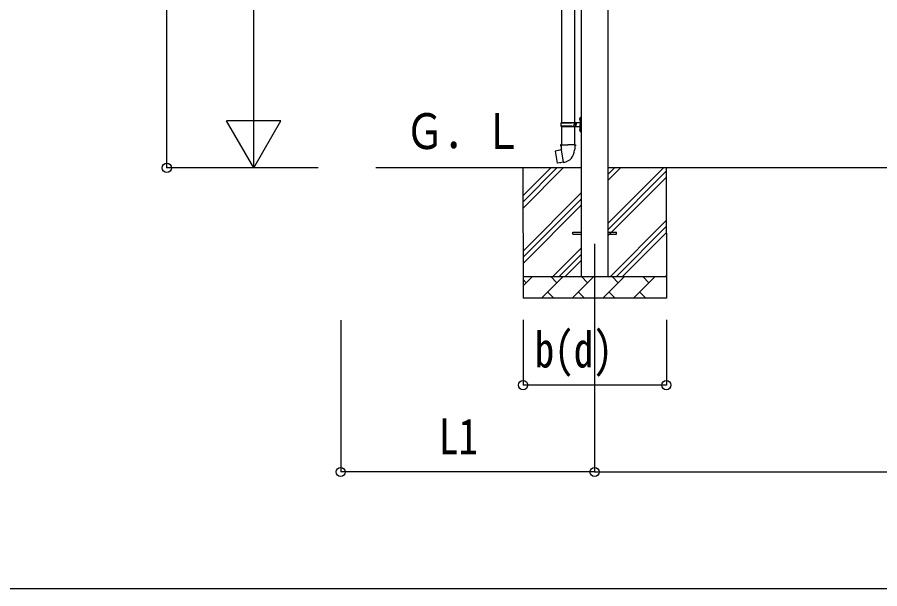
# Model space of a CAD drawing. Units: millimetres, scale not verified. Extents: x -21025 to 21025, y -14850 to 14850.
# Drawn here: x -5095 to -1125, y -5770 to -3140 of the extents above; entities that cross this region are included whole.
import ezdxf
from ezdxf.enums import TextEntityAlignment as Align

# ---------------------------------------------------------------- set-up
doc = ezdxf.new("R2010")
doc.units = ezdxf.units.MM
doc.header["$LTSCALE"] = 60
for name, color, linetype in [('0-3_YKK_11', 7, 'Continuous'), ('0-4_YKK_12', 2, 'Continuous'), ('0-5_YKK_13', 4, 'Continuous'), ('0-6_YKK_A1', 4, 'Continuous'), ('0-7_YKK_D', 6, 'Continuous')]:
    doc.layers.add(name, color=color, linetype=linetype)
doc.styles.add('ＭＳ ゴシック', font='')
doc.styles.get('ＭＳ ゴシック').set_extended_font_data('MS Gothic')

msp = doc.modelspace()

# ---------------------------------------------------------------- linework, layer by layer
at = {"layer": '0-3_YKK_11'}
msp.add_line((3149.61, -5770.5), (-18119.5, -5770.5), dxfattribs=at)
at = {"layer": '0-4_YKK_12'}
msp.add_line((-2437.44, -4182.98), (-2437.44, -4532.58), dxfattribs=at)
at = {"layer": '0-5_YKK_13'}
for p, q in [((-2589.94, -2719.56), (-2589.94, -3624.07)), ((-2529.94, -2719.56), (-2529.94, -3624.07)), ((-2506.24, -3606.92), (-2504.19, -3607.92)), ((-2504.97, -3604.92), (-2504.34, -3604.92)), ((-2504.97, -3604.92), (-2504.97, -3613.22)), ((-2504.34, -3604.92), (-2504.34, -3613.22)), ((-2504.34, -3604.92), (-2503.94, -3605.32)), ((-2504.19, -3607.92), (-2503.58, -3609.07)), ((-2503.94, -3601.07), (-2500.94, -3599.57)), ((-2503.94, -3601.07), (-2503.94, -3633.07)), ((-2503.94, -3605.32), (-2503.94, -3612.82)), ((-2500.94, -3599.57), (-2500.94, -3633.07)), ((-2500.94, -3599.57), (-2499.94, -3599.57)), ((-2499.94, -3599.57), (-2499.94, -3633.07)), ((-2592.94, -3626.07), (-2542.61, -3626.07)), ((-2592.94, -3640.07), (-2542.61, -3640.07)), ((-2591.94, -3624.07), (-2505.94, -3624.07)), ((-2591.94, -3624.07), (-2591.94, -3626.07)), ((-2591.94, -3642.07), (-2591.94, -3640.07)), ((-2591.94, -3642.07), (-2505.94, -3642.07)), ((-2589.94, -3642.07), (-2589.94, -3726.99)), ((-2532.94, -3624.07), (-2532.94, -3628.57)), ((-2532.94, -3628.57), (-2530.94, -3628.57)), ((-2532.94, -3642.07), (-2532.94, -3637.57)), ((-2532.94, -3637.57), (-2530.94, -3637.57)), ((-2530.94, -3628.57), (-2530.94, -3633.07)), ((-2530.94, -3637.57), (-2530.94, -3633.07)), ((-2529.94, -3642.07), (-2529.94, -3726.99)), ((-2524.94, -3624.07), (-2524.94, -3633.07)), ((-2524.94, -3628.57), (-2521.94, -3628.57)), ((-2524.94, -3642.07), (-2524.94, -3633.07)), ((-2524.94, -3637.57), (-2521.94, -3637.57)), ((-2521.94, -3628.57), (-2521.94, -3633.07)), ((-2521.94, -3637.57), (-2521.94, -3633.07)), ((-2504.97, -3613.22), (-2504.34, -3613.22)), ((-2504.34, -3613.22), (-2503.94, -3612.82)), ((-2503.94, -3665.07), (-2503.94, -3633.07)), ((-2500.94, -3666.57), (-2500.94, -3633.07)), ((-2499.94, -3666.57), (-2499.94, -3633.07)), ((-2506.24, -3654.92), (-2504.19, -3655.92)), ((-2504.97, -3652.92), (-2504.34, -3652.92)), ((-2504.97, -3652.92), (-2504.97, -3661.22)), ((-2504.97, -3661.22), (-2504.34, -3661.22)), ((-2504.34, -3652.92), (-2504.34, -3661.22)), ((-2504.34, -3652.92), (-2503.94, -3653.32)), ((-2504.34, -3661.22), (-2503.94, -3660.82)), ((-2504.19, -3655.92), (-2503.58, -3657.07)), ((-2503.94, -3653.32), (-2503.94, -3660.82)), ((-2503.94, -3665.07), (-2500.94, -3666.57)), ((-2500.94, -3666.57), (-2499.94, -3666.57)), ((-2591.79, -3726.99), (-2593.94, -3727.78)), ((-2593.94, -3727.78), (-2593.94, -3731.39)), ((-2591.79, -3726.99), (-2559.94, -3726.99)), ((-2591.79, -3726.99), (-2591.7, -3732.21)), ((-2528.09, -3726.99), (-2559.94, -3726.99)), ((-2528.09, -3726.99), (-2525.94, -3727.78)), ((-2525.94, -3727.78), (-2525.94, -3731.39)), ((-2618.4, -3755.45), (-2619.21, -3756.62)), ((-2619.21, -3756.62), (-2609.59, -3811.18)), ((-2590.53, -3750.2), (-2618.4, -3755.45)), ((-2605.66, -3752.84), (-2605.87, -3753.09)), ((-2593.94, -3731.39), (-2591.7, -3732.21)), ((-2591.7, -3732.21), (-2591.44, -3746.99)), ((-2591.44, -3746.99), (-2590.09, -3748.99)), ((-2580.17, -3807.49), (-2590.31, -3750.02)), ((-2590.28, -3749.2), (-2590.28, -3749.9)), ((-2590.09, -3748.99), (-2590.12, -3749)), ((-2529.75, -3748.94), (-2529.82, -3751.1)), ((-2528.44, -3746.99), (-2529.75, -3748.94)), ((-2525.94, -3731.39), (-2528.18, -3732.21)), ((-2595.56, -3810.09), (-2595.84, -3809.93)), ((-2579.87, -3808.26), (-2580.11, -3807.59)), ((-2537.44, -4128.57), (-2499.94, -4128.57)), ((-2537.44, -4137.57), (-2537.44, -4128.57)), ((-2537.44, -4137.57), (-2499.94, -4137.57)), ((-2374.94, -4128.57), (-2337.44, -4128.57)), ((-2374.94, -4137.57), (-2337.44, -4137.57)), ((-2337.44, -4137.57), (-2337.44, -4128.57))]:
    msp.add_line(p, q, dxfattribs=at)
for points in [[(-2506.24, -3611.22), (-2504.19, -3610.22), (-2503.58, -3609.07)], [(-2506.24, -3659.22), (-2504.19, -3658.22), (-2503.58, -3657.07)], [(-2528.09, -3726.99), (-2528.18, -3732.21), (-2528.44, -3746.99)], [(-2603.41, -3752.62), (-2603.69, -3752.47), (-2605.66, -3752.84)], [(-2580.44, -3807.4), (-2608.43, -3812), (-2609.59, -3811.18)], [(-2593.38, -3809.53), (-2593.59, -3809.76), (-2595.56, -3810.09)]]:
    msp.add_lwpolyline(points, dxfattribs=at)
for centre, radius, start, end in [((-2500.64, -3609.07), 6, 136.21765, 223.78235), ((-2544.19, -3633.07), 49.25, 171.82876, 180.00002), ((-2544.19, -3633.07), 49.25, 180.00002, 188.17127), ((-2542.61, -3624.07), 2, 270, 359.99998), ((-2542.61, -3642.07), 2, 0.00005, 90.00004), ((-2505.94, -3622.07), 2, 270, 359.99998), ((-2505.94, -3644.07), 2, 0.00005, 90.00004), ((-2500.64, -3657.07), 6, 136.21765, 223.78235), ((-2590.58, -3749.9), 0.3, 280.66842, 0), ((-2590.08, -3749.2), 0.2, 100, 180), ((-2590.09, -3748.99), 60.3, 279.96938, 358), ((-2580.39, -3807.7), 0.3, 20, 99.33158), ((-2579.68, -3808.19), 0.2, 200, 279.96938)]:
    msp.add_arc(centre, radius, start, end, dxfattribs=at)
at = {"layer": '0-6_YKK_A1'}
for p, q in [((-2499.94, -1535.57), (-2499.94, -4333.07)), ((-2374.94, -4333.07), (-2374.94, -1535.57)), ((-2499.94, -3833.07), (-3444.1, -3833.07)), ((-2767.16, -3833.07), (-2766.68, -4432.98)), ((-2767.06, -3961.53), (-2638.81, -3833.07)), ((-2767.03, -3989.81), (-2610.56, -3833.07)), ((-2767.01, -4018.09), (-2582.3, -3833.07)), ((-2375.04, -3861.89), (-2346.27, -3833.07)), ((-2375.02, -3890.17), (-2318.02, -3833.07)), ((600.06, -3833.07), (-2374.94, -3833.07)), ((-2374.86, -4088.13), (-2120.23, -3833.07)), ((-2374.84, -4116.41), (-2107.83, -3848.95)), ((-2107.85, -3833.07), (-2107.37, -4432.98)), ((-2374.82, -4144.69), (-2107.81, -3877.23)), ((-2766.85, -4216.05), (-2499.85, -3948.59)), ((-2766.83, -4244.33), (-2499.82, -3976.87)), ((-2766.81, -4272.61), (-2499.8, -4005.15)), ((-2365.02, -4332.99), (-2107.65, -4075.19)), ((-2336.77, -4332.99), (-2107.63, -4103.47)), ((-2308.51, -4332.99), (-2107.61, -4131.75)), ((-2629.31, -4332.99), (-2499.64, -4203.11)), ((-2601.05, -4332.99), (-2499.62, -4231.39)), ((-2572.8, -4332.99), (-2499.6, -4259.67)), ((-2766.76, -4332.99), (-2107.45, -4332.99)), ((-2752.41, -4361.54), (-2766.75, -4347.2)), ((-2766.73, -4375.88), (-2723.91, -4332.99)), ((-2682.46, -4432.98), (-2582.64, -4332.99)), ((-2611.14, -4361.54), (-2639.69, -4332.99)), ((-2541.18, -4432.98), (-2441.36, -4332.99)), ((-2469.87, -4361.54), (-2498.41, -4332.99)), ((-2399.91, -4432.98), (-2300.09, -4332.99)), ((-2328.59, -4361.54), (-2357.14, -4332.99)), ((-2258.63, -4432.98), (-2158.82, -4332.99)), ((-2187.32, -4361.54), (-2215.86, -4332.99)), ((-2110.73, -4332.99), (-2107.45, -4329.71)), ((-2653.95, -4404.43), (-2625.41, -4432.98)), ((-2512.68, -4404.43), (-2484.13, -4432.98)), ((-2371.41, -4404.43), (-2342.86, -4432.98)), ((-2230.13, -4404.43), (-2201.58, -4432.98)), ((-2107.37, -4432.98), (-2766.68, -4432.98))]:
    msp.add_line(p, q, dxfattribs=at)
at = {"layer": '0-7_YKK_D'}
for p, q in [((-4406.13, -3833.07), (-4406.13, -1215.45)), ((-4006.13, -3583.07), (-4006.13, -1783.07)), ((-4006.13, -3833.07), (-4006.13, -3400.06)), ((-4006.13, -3833.07), (-4131.13, -3616.56)), ((-3881.13, -3616.56), (-4131.13, -3616.56)), ((-4006.13, -3833.07), (-3881.13, -3616.56)), ((-3710.08, -3833.07), (-4407.13, -3833.07)), ((-3710.08, -3833.07), (-4007.13, -3833.07)), ((-3606.13, -4533.98), (-3606.13, -5233.98)), ((-2766.68, -4532.98), (-2766.68, -4833.98)), ((-2437.44, -4532.98), (-2437.44, -5233.98)), ((-2437.44, -4532.98), (-2437.44, -5233.98)), ((-2107.37, -4532.98), (-2107.37, -4833.98)), ((-2107.37, -4832.98), (-2766.68, -4832.98)), ((-2437.44, -5232.98), (-3606.13, -5232.98)), ((-2437.44, -5232.98), (662.56, -5232.98))]:
    msp.add_line(p, q, dxfattribs=at)
for centre in [(-4406.13, -3833.07), (-2766.68, -4832.98), (-2107.37, -4832.98), (-3606.13, -5232.98), (-2437.44, -5232.98), (-2437.44, -5232.98)]:
    msp.add_circle(centre, 21.25, dxfattribs=at)

# ---------------------------------------------------------------- texts
at = {"layer": '0-6_YKK_A1', "style": 'ＭＳ ゴシック', "width": 0.8}
msp.add_text('Ｇ．Ｌ', height=165, dxfattribs=at).set_placement((-3309.05, -3795.78), align=Align.BOTTOM_LEFT)
at = {"layer": '0-7_YKK_D', "style": 'ＭＳ ゴシック', "width": 0.8}
for s, p in [('b(d)', (-2713.03, -4800.98)), ('L1', (-3153.78, -5200.98))]:
    msp.add_text(s, height=165, dxfattribs=at).set_placement(p, align=Align.BOTTOM_LEFT)

doc.saveas('drawing.dxf')
